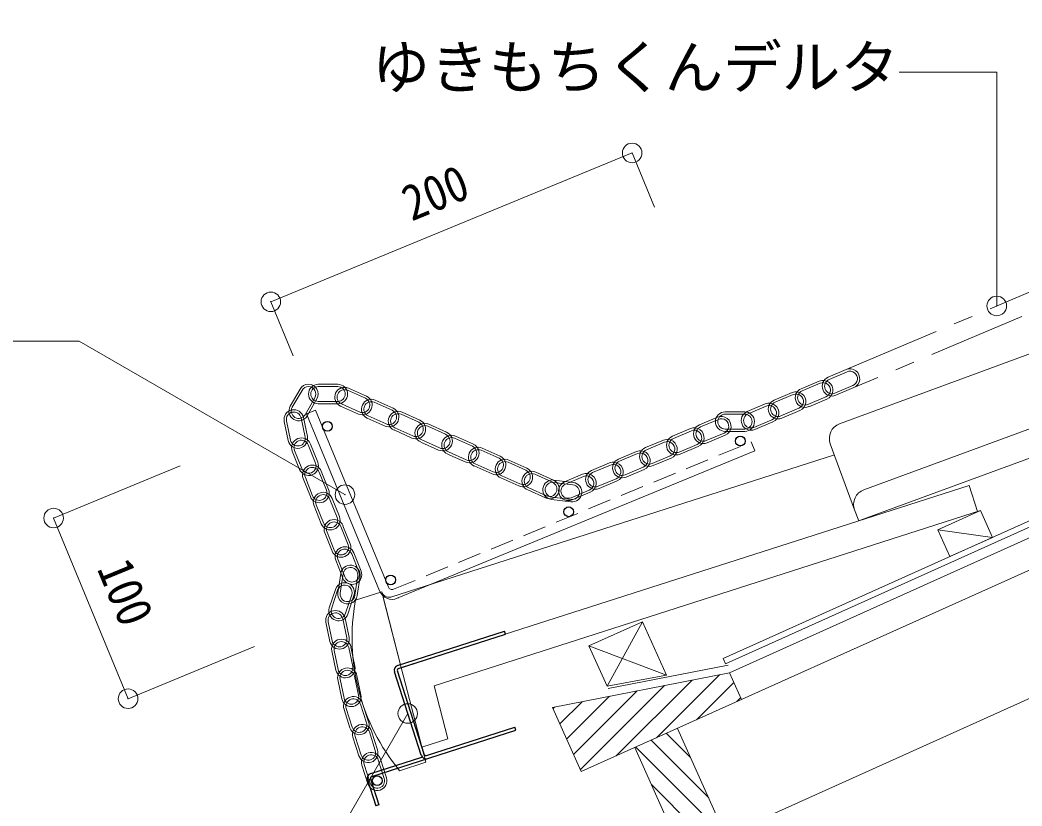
# Model space of a CAD drawing. Units: millimetres on the paper, with parts at other scales. Extents: x -210 to 210, y -148 to 150.
# Drawn here: x 48.2 to 99.5, y -13.1 to 27.1 of the extents above; entities that cross this region are included whole.
import ezdxf
from ezdxf.enums import TextEntityAlignment as Align

# ---------------------------------------------------------------- set-up
doc = ezdxf.new("R2010")
doc.units = ezdxf.units.MM
doc.header["$PDMODE"] = 32
doc.header["$PDSIZE"] = 1
doc.linetypes.add('CHAIN1', pattern=[8, 5, -1, 1, -1])
doc.linetypes.add('DASHED1', pattern=[1.8, 1.2, -0.6])
for name, color, linetype, lineweight in [('0-2', 5, 'Continuous', 9), ('0-4', 5, 'Continuous', 9), ('0-5', 6, 'Continuous', 9), ('0-7', 5, 'Continuous', 9), ('0-8', 2, 'Continuous', 25)]:
    doc.layers.add(name, color=color, linetype=linetype, lineweight=lineweight)
doc.styles.add('ＭＳ ゴシック', font='')
doc.styles.get('ＭＳ ゴシック').set_extended_font_data('MS Gothic')

msp = doc.modelspace()

# ---------------------------------------------------------------- linework, layer by layer
at = {"layer": '0-2'}
for p, q in [((84.16, -5.585), (169.178, 32.673)), ((84.283, -5.859), (169.301, 32.399)), ((84.489, -6.315), (169.507, 31.943)), ((76.897, -11.376), (170.122, 30.575)), ((84.283, -14.632), (172.584, 25.104)), ((90.118, 6.429), (111.366, 14.25)), ((91.361, 3.051), (118.46, 13.025)), ((91.003, 1.427), (118.85, 11.677)), ((89.643, 5.402), (90.887, 2.024)), ((89.851, 4.838), (67.146, -2.442)), ((96.753, 3.271), (67.684, -6.05)), ((96.753, 3.271), (97.181, 1.935)), ((97.331, 1.986), (69.37, -6.98)), ((90.887, 2.024), (91.095, 1.457)), ((95.142, 1.001), (97.946, 0.618)), ((65.347, -2.599), (66.682, -2.171)), ((67.684, -6.05), (66.682, -2.171)), ((67.684, -6.05), (66.756, -2.455)), ((77.289, -4.937), (80.025, -3.706)), ((80.025, -3.706), (78.23, -6.999)), ((80.025, -3.706), (81.252, -6.433)), ((78.219, -7.004), (77.289, -4.937)), ((77.289, -4.937), (81.252, -6.433)), ((84.16, -5.585), (84.283, -5.859)), ((67.684, -6.05), (68.937, -10.899)), ((67.684, -6.05), (68.937, -10.899)), ((67.684, -6.05), (68.937, -10.899)), ((78.274, -7.126), (84.412, -5.922)), ((78.23, -6.999), (81.252, -6.433)), ((80.743, -9.645), (83.972, -6.416)), ((69.37, -6.98), (70.072, -9.695)), ((76.851, -11.274), (81.157, -6.968)), ((78.686, -10.571), (82.565, -6.692)), ((82.8, -8.72), (84.711, -6.809)), ((76.149, -9.714), (78.343, -7.52)), ((76.5, -10.494), (79.75, -7.244)), ((84.857, -7.794), (85.062, -7.589)), ((75.42, -8.093), (76.897, -11.376)), ((75.447, -8.153), (75.528, -8.072)), ((75.798, -8.934), (76.936, -7.796)), ((81.821, -9.16), (84.283, -14.632)), ((68.736, -10.123), (70.072, -9.695)), ((81.253, -9.416), (82.495, -10.657)), ((79.633, -10.145), (83.326, -18.352)), ((79.693, -10.118), (84.346, -14.771)), ((80.473, -9.767), (83.42, -12.714)), ((67.602, -11.327), (68.937, -10.899)), ((80.487, -12.043), (85.272, -16.828))]:
    msp.add_line(p, q, dxfattribs=at)
msp.add_lwpolyline([(95.758, -0.367), (95.142, 1.001), (97.331, 1.986), (97.946, 0.618)], close=True, dxfattribs=at)
msp.add_lwpolyline([(75.42, -8.093), (84.489, -6.315), (85.104, -7.683)], dxfattribs=at)
for centre, radius, start, end in [((90.394, 5.679), 0.8, 110.2072, 200.207), ((91.637, 2.3), 0.8, 110.2068, 200.2074), ((67.069, -2.041), 0.408, 198.4799, 280.8086), ((75.824, -4.548), 10.657, 169.4629, 219.5054)]:
    msp.add_arc(centre, radius, start, end, dxfattribs=at)
at = {"layer": '0-4'}
for p, q in [((51.195, 10.662), (46.195, 10.662)), ((64.804, 2.804), (51.195, 10.662))]:
    msp.add_line(p, q, dxfattribs=at)
for points in [[(98.163, 12.463), (98.163, 24.435), (93.163, 24.435)], [(68.016, -8.401), (53.291, -33.906), (48.291, -33.906)]]:
    msp.add_lwpolyline(points, dxfattribs=at)
for p in [(98.163, 12.463), (64.804, 2.804), (68.016, -8.401)]:
    msp.add_point(p, dxfattribs=at)
at = {"layer": '0-5'}
for p, q in [((61.008, 12.676), (79.499, 20.296)), ((79.499, 20.296), (80.642, 17.523)), ((61.008, 12.676), (62.151, 9.902)), ((49.893, 1.605), (56.365, 4.272)), ((49.893, 1.605), (53.703, -7.641)), ((53.703, -7.641), (60.175, -4.973))]:
    msp.add_line(p, q, dxfattribs=at)
at = {"layer": '0-5', "color": 2}
for p in [(79.499, 20.296), (61.008, 12.676), (49.893, 1.605), (53.703, -7.641)]:
    msp.add_point(p, dxfattribs=at)
at = {"layer": '0-7', "linetype": 'CHAIN1'}
for p, q in [((90.456, 9.202), (113.789, 19.075)), ((114.178, 18.154), (90.846, 8.281))]:
    msp.add_line(p, q, dxfattribs=at)
at = {"layer": '0-7'}
for p, q in [((89.535, 8.813), (90.456, 9.202)), ((89.582, 8.702), (90.503, 9.092)), ((63.435, 8.453), (64.435, 8.453)), ((63.435, 8.333), (64.435, 8.333)), ((64.986, 8.253), (65.898, 7.844)), ((88.154, 8.228), (89.075, 8.618)), ((88.201, 8.118), (89.122, 8.507)), ((89.878, 8.002), (90.799, 8.392)), ((90.846, 8.281), (89.925, 7.892)), ((62.002, 7.336), (62.502, 8.203)), ((62.106, 7.276), (62.606, 8.143)), ((62.764, 6.896), (63.264, 7.763)), ((63.368, 7.703), (62.868, 6.836)), ((64.937, 8.144), (65.849, 7.734)), ((86.773, 7.644), (87.694, 8.033)), ((86.819, 7.533), (87.74, 7.923)), ((88.497, 7.418), (89.418, 7.807)), ((89.465, 7.697), (88.544, 7.307)), ((63.435, 7.573), (64.435, 7.573)), ((64.435, 7.453), (63.435, 7.453)), ((65.489, 6.931), (64.577, 7.341)), ((64.626, 7.45), (65.538, 7.041)), ((66.305, 7.53), (67.218, 7.12)), ((66.355, 7.639), (67.267, 7.23)), ((85.391, 7.059), (86.312, 7.449)), ((85.438, 6.949), (86.359, 7.338)), ((87.116, 6.833), (88.036, 7.223)), ((62.76, 5.751), (62.557, 6.731)), ((62.674, 6.755), (62.877, 5.776)), ((66.858, 6.317), (65.945, 6.727)), ((65.994, 6.836), (66.907, 6.427)), ((67.674, 6.915), (68.586, 6.506)), ((67.723, 7.025), (68.635, 6.616)), ((82.949, 6.379), (83.87, 6.769)), ((84.263, 7.044), (85.263, 7.044)), ((84.263, 6.924), (85.263, 6.924)), ((88.083, 7.112), (87.162, 6.723)), ((61.898, 5.573), (61.695, 6.552)), ((62.016, 5.597), (61.813, 6.576)), ((67.363, 6.222), (68.275, 5.813)), ((69.042, 6.301), (69.955, 5.892)), ((69.092, 6.411), (70.004, 6.001)), ((81.567, 5.795), (82.488, 6.184)), ((82.996, 6.269), (83.917, 6.658)), ((84.263, 6.164), (85.263, 6.164)), ((85.734, 6.249), (86.655, 6.638)), ((86.702, 6.528), (85.781, 6.138)), ((68.226, 5.703), (67.314, 6.113)), ((70.411, 5.687), (71.323, 5.278)), ((70.46, 5.797), (71.373, 5.387)), ((81.614, 5.684), (82.535, 6.074)), ((83.292, 5.569), (84.213, 5.958)), ((84.26, 5.848), (83.339, 5.458)), ((85.263, 6.044), (84.263, 6.044)), ((63.296, 4.421), (62.926, 5.35)), ((63.037, 5.395), (63.407, 4.466)), ((69.595, 5.089), (68.682, 5.498)), ((68.731, 5.608), (69.644, 5.199)), ((71.829, 5.183), (72.741, 4.773)), ((80.186, 5.21), (81.107, 5.6)), ((80.233, 5.1), (81.154, 5.489)), ((81.91, 4.984), (82.831, 5.374)), ((82.878, 5.263), (81.957, 4.874)), ((62.478, 4.096), (62.108, 5.025)), ((62.59, 4.14), (62.22, 5.069)), ((70.963, 4.475), (70.051, 4.884)), ((70.1, 4.994), (71.012, 4.584)), ((71.78, 5.073), (72.692, 4.664)), ((78.805, 4.626), (79.726, 5.015)), ((78.851, 4.515), (79.772, 4.905)), ((80.529, 4.4), (81.45, 4.789)), ((81.497, 4.679), (80.576, 4.289)), ((72.332, 3.861), (71.419, 4.27)), ((71.468, 4.38), (72.381, 3.97)), ((73.148, 4.459), (74.06, 4.05)), ((73.197, 4.569), (74.11, 4.159)), ((77.423, 4.041), (78.344, 4.431)), ((77.47, 3.931), (78.391, 4.32)), ((79.148, 3.815), (80.068, 4.205)), ((63.033, 2.702), (62.663, 3.631)), ((63.145, 2.747), (62.775, 3.676)), ((63.851, 3.028), (63.481, 3.957)), ((63.592, 4.001), (63.962, 3.072)), ((73.7, 3.247), (72.788, 3.656)), ((72.837, 3.766), (73.749, 3.356)), ((74.517, 3.845), (75.429, 3.436)), ((74.566, 3.954), (75.478, 3.545)), ((76.042, 3.457), (76.963, 3.846)), ((76.089, 3.346), (77.009, 3.736)), ((77.766, 3.231), (78.687, 3.62)), ((80.115, 4.094), (79.194, 3.705)), ((74.205, 3.152), (75.118, 2.742)), ((75.478, 3.432), (76.471, 3.309)), ((75.493, 3.551), (76.486, 3.428)), ((78.734, 3.51), (77.813, 3.12)), ((64.147, 2.608), (64.517, 1.679)), ((75.069, 2.633), (74.156, 3.042)), ((75.385, 2.678), (76.377, 2.555)), ((76.385, 2.646), (77.306, 3.036)), ((77.352, 2.925), (76.431, 2.536)), ((63.588, 1.309), (63.218, 2.238)), ((63.7, 1.353), (63.33, 2.282)), ((64.406, 1.634), (64.036, 2.563)), ((76.363, 2.436), (75.37, 2.559)), ((64.961, 0.241), (64.591, 1.17)), ((64.702, 1.214), (65.072, 0.285)), ((64.143, -0.085), (63.773, 0.844)), ((64.255, -0.04), (63.885, 0.889)), ((64.81, -1.434), (64.44, -0.505)), ((65.516, -1.153), (65.146, -0.224)), ((65.257, -0.179), (65.628, -1.108)), ((64.699, -1.478), (64.328, -0.549)), ((64.441, -2.222), (64.586, -1.233)), ((64.56, -2.24), (64.704, -1.25)), ((65.312, -2.349), (65.456, -1.36)), ((65.575, -1.377), (65.431, -2.366)), ((63.999, -2.996), (64.313, -2.047)), ((64.113, -3.034), (64.427, -2.084)), ((64.835, -3.272), (65.148, -2.323)), ((65.262, -2.36), (64.949, -3.31)), ((64.892, -4.53), (64.689, -3.551)), ((64.807, -3.526), (65.01, -4.505)), ((64.031, -4.708), (63.828, -3.729)), ((64.148, -4.684), (63.945, -3.705)), ((65.197, -5.998), (64.994, -5.019)), ((65.111, -4.995), (65.314, -5.974)), ((64.335, -6.177), (64.132, -5.198)), ((64.453, -6.153), (64.25, -5.174)), ((64.757, -7.622), (64.554, -6.642)), ((65.502, -7.467), (65.299, -6.488)), ((65.416, -6.464), (65.619, -7.443)), ((64.64, -7.646), (64.437, -6.667)), ((65.06, -9.139), (64.755, -8.187)), ((65.175, -9.102), (64.869, -8.15)), ((65.898, -8.87), (65.593, -7.918)), ((65.707, -7.881), (66.013, -8.833)), ((65.518, -10.567), (65.213, -9.615)), ((65.633, -10.531), (65.327, -9.578)), ((66.356, -10.298), (66.051, -9.346)), ((66.165, -9.31), (66.471, -10.262)), ((66.623, -10.738), (66.929, -11.69)), ((65.976, -11.996), (65.671, -11.043)), ((66.091, -11.959), (65.785, -11.007)), ((66.814, -11.727), (66.509, -10.775))]:
    msp.add_line(p, q, dxfattribs=at)
for centre, radius, start, end in [((90.651, 8.742), 0.5, 292.9344, 112.9344), ((89.73, 8.352), 0.5, 112.9344, 292.9344), ((90.651, 8.742), 0.38, 292.9344, 112.9344), ((62.935, 7.953), 0.5, 330, 150), ((62.935, 7.953), 0.38, 330, 150), ((63.435, 7.953), 0.5, 90, 270), ((63.435, 7.953), 0.38, 90, 270), ((64.781, 7.797), 0.5, 65.8332, 245.8332), ((64.435, 7.953), 0.5, 270, 90), ((64.435, 7.953), 0.38, 270, 90), ((88.349, 7.768), 0.5, 112.9344, 292.9344), ((89.27, 8.157), 0.5, 292.9344, 112.9344), ((89.27, 8.157), 0.38, 292.9344, 112.9344), ((89.73, 8.352), 0.38, 112.9344, 292.9344), ((64.781, 7.797), 0.38, 65.8332, 245.8332), ((65.694, 7.388), 0.5, 245.8332, 65.8332), ((65.694, 7.388), 0.38, 245.8332, 65.8332), ((87.888, 7.573), 0.5, 292.9344, 112.9344), ((87.888, 7.573), 0.38, 292.9344, 112.9344), ((88.349, 7.768), 0.38, 112.9344, 292.9344), ((62.435, 7.086), 0.5, 150, 330), ((62.435, 7.086), 0.38, 150, 330), ((66.15, 7.183), 0.5, 65.8332, 245.8332), ((66.15, 7.183), 0.38, 65.8332, 245.8332), ((67.062, 6.773), 0.5, 245.8332, 65.8332), ((86.507, 6.988), 0.5, 292.9344, 112.9344), ((86.507, 6.988), 0.38, 292.9344, 112.9344), ((86.967, 7.183), 0.5, 112.9344, 292.9344), ((86.967, 7.183), 0.38, 112.9344, 292.9344), ((62.185, 6.653), 0.5, 11.7181, 191.7181), ((62.185, 6.653), 0.38, 11.7181, 191.7181), ((67.062, 6.773), 0.38, 245.8332, 65.8332), ((67.518, 6.569), 0.5, 65.8332, 245.8332), ((67.518, 6.569), 0.38, 65.8332, 245.8332), ((84.263, 6.544), 0.5, 90, 270), ((84.065, 6.308), 0.5, 292.9344, 112.9344), ((84.263, 6.544), 0.38, 90, 270), ((84.065, 6.308), 0.38, 292.9344, 112.9344), ((85.586, 6.599), 0.5, 112.9344, 292.9344), ((85.586, 6.599), 0.38, 112.9344, 292.9344), ((85.263, 6.544), 0.5, 270, 90), ((85.263, 6.544), 0.38, 270, 90), ((68.431, 6.159), 0.5, 245.8332, 65.8332), ((68.431, 6.159), 0.38, 245.8332, 65.8332), ((68.887, 5.955), 0.5, 65.8332, 245.8332), ((68.887, 5.955), 0.38, 65.8332, 245.8332), ((82.683, 5.724), 0.5, 292.9344, 112.9344), ((83.144, 5.919), 0.5, 112.9344, 292.9344), ((83.144, 5.919), 0.38, 112.9344, 292.9344), ((62.388, 5.674), 0.5, 191.7181, 11.7181), ((62.388, 5.674), 0.38, 191.7181, 11.7181), ((62.573, 5.21), 0.5, 21.7181, 201.7181), ((69.799, 5.545), 0.5, 245.8332, 65.8332), ((69.799, 5.545), 0.38, 245.8332, 65.8332), ((70.255, 5.341), 0.5, 65.8332, 245.8332), ((70.255, 5.341), 0.38, 65.8332, 245.8332), ((81.762, 5.334), 0.5, 112.9344, 292.9344), ((81.762, 5.334), 0.38, 112.9344, 292.9344), ((82.683, 5.724), 0.38, 292.9344, 112.9344), ((62.573, 5.21), 0.38, 21.7181, 201.7181), ((71.168, 4.931), 0.5, 245.8332, 65.8332), ((71.168, 4.931), 0.38, 245.8332, 65.8332), ((71.624, 4.726), 0.5, 65.8332, 245.8332), ((80.381, 4.75), 0.5, 112.9344, 292.9344), ((81.302, 5.139), 0.5, 292.9344, 112.9344), ((81.302, 5.139), 0.38, 292.9344, 112.9344), ((71.624, 4.726), 0.38, 65.8332, 245.8332), ((72.536, 4.317), 0.5, 245.8332, 65.8332), ((72.536, 4.317), 0.38, 245.8332, 65.8332), ((78.999, 4.165), 0.5, 112.9344, 292.9344), ((79.92, 4.555), 0.5, 292.9344, 112.9344), ((79.92, 4.555), 0.38, 292.9344, 112.9344), ((80.381, 4.75), 0.38, 112.9344, 292.9344), ((62.943, 4.281), 0.5, 201.7181, 21.7181), ((62.943, 4.281), 0.38, 201.7181, 21.7181), ((63.128, 3.816), 0.5, 21.7181, 201.7181), ((63.128, 3.816), 0.38, 21.7181, 201.7181), ((72.993, 4.112), 0.5, 65.8332, 245.8332), ((72.993, 4.112), 0.38, 65.8332, 245.8332), ((73.905, 3.703), 0.5, 245.8332, 65.8332), ((78.539, 3.97), 0.5, 292.9344, 112.9344), ((78.539, 3.97), 0.38, 292.9344, 112.9344), ((78.999, 4.165), 0.38, 112.9344, 292.9344), ((73.905, 3.703), 0.38, 245.8332, 65.8332), ((74.361, 3.498), 0.5, 65.8332, 245.8332), ((74.361, 3.498), 0.38, 65.8332, 245.8332), ((77.158, 3.386), 0.5, 292.9344, 112.9344), ((77.158, 3.386), 0.38, 292.9344, 112.9344), ((77.618, 3.581), 0.5, 112.9344, 292.9344), ((77.618, 3.581), 0.38, 112.9344, 292.9344), ((75.432, 3.055), 0.5, 82.9344, 262.9344), ((75.432, 3.055), 0.38, 82.9344, 262.9344), ((75.273, 3.089), 0.5, 245.8332, 65.8332), ((75.273, 3.089), 0.38, 245.8332, 65.8332), ((76.237, 2.996), 0.5, 112.9344, 292.9344), ((76.237, 2.996), 0.38, 112.9344, 292.9344), ((76.424, 2.932), 0.5, 262.9344, 82.9344), ((76.424, 2.932), 0.38, 262.9344, 82.9344), ((63.498, 2.887), 0.5, 201.7181, 21.7181), ((63.498, 2.887), 0.38, 201.7181, 21.7181), ((63.683, 2.423), 0.5, 21.7181, 201.7181), ((63.683, 2.423), 0.38, 21.7181, 201.7181), ((64.053, 1.494), 0.5, 201.7181, 21.7181), ((64.053, 1.494), 0.38, 201.7181, 21.7181), ((64.238, 1.029), 0.5, 21.7181, 201.7181), ((64.238, 1.029), 0.38, 21.7181, 201.7181), ((64.608, 0.1), 0.5, 201.7181, 21.7181), ((64.608, 0.1), 0.38, 201.7181, 21.7181), ((64.793, -0.364), 0.5, 21.7181, 201.7181), ((64.793, -0.364), 0.38, 21.7181, 201.7181), ((65.08, -1.305), 0.5, 351.7181, 171.7181), ((65.08, -1.305), 0.38, 351.7181, 171.7181), ((65.163, -1.293), 0.5, 201.7181, 21.7181), ((65.163, -1.293), 0.38, 201.7181, 21.7181), ((64.788, -2.203), 0.5, 341.7181, 161.7181), ((64.788, -2.203), 0.38, 341.7181, 161.7181), ((64.936, -2.294), 0.5, 171.7181, 351.7181), ((64.936, -2.294), 0.38, 171.7181, 351.7181), ((64.474, -3.153), 0.5, 161.7181, 341.7181), ((64.474, -3.153), 0.38, 161.7181, 341.7181), ((64.317, -3.628), 0.5, 11.7181, 191.7181), ((64.317, -3.628), 0.38, 11.7181, 191.7181), ((64.52, -4.607), 0.5, 191.7181, 11.7181), ((64.622, -5.096), 0.5, 11.7181, 191.7181), ((64.52, -4.607), 0.38, 191.7181, 11.7181), ((64.622, -5.096), 0.38, 11.7181, 191.7181), ((64.825, -6.076), 0.5, 191.7181, 11.7181), ((64.926, -6.565), 0.5, 11.7181, 191.7181), ((64.825, -6.076), 0.38, 191.7181, 11.7181), ((64.926, -6.565), 0.38, 11.7181, 191.7181), ((65.13, -7.544), 0.5, 191.7181, 11.7181), ((65.231, -8.034), 0.5, 17.779, 197.779), ((65.13, -7.544), 0.38, 191.7181, 11.7181), ((65.231, -8.034), 0.38, 17.779, 197.779), ((65.536, -8.986), 0.5, 197.779, 17.779), ((65.536, -8.986), 0.38, 197.779, 17.779), ((65.689, -9.462), 0.5, 17.779, 197.779), ((65.689, -9.462), 0.38, 17.779, 197.779), ((65.994, -10.415), 0.5, 197.779, 17.779), ((65.994, -10.415), 0.38, 197.779, 17.779), ((66.147, -10.891), 0.5, 17.779, 197.779), ((66.147, -10.891), 0.38, 17.779, 197.779), ((66.452, -11.843), 0.5, 197.779, 17.779), ((66.452, -11.843), 0.38, 197.779, 17.779)]:
    msp.add_arc(centre, radius, start, end, dxfattribs=at)
at = {"layer": '0-8', "color": 5, "lineweight": 9}
for p, q in [((62.832, 6.938), (63.294, 7.128)), ((66.566, -2.123), (62.832, 6.938)), ((67.029, -1.932), (63.294, 7.128)), ((85.596, 5.504), (85.786, 5.041)), ((67.48, -2.503), (85.786, 5.041))]:
    msp.add_line(p, q, dxfattribs=at)
at = {"layer": '0-8', "color": 5, "linetype": 'DASHED1', "lineweight": 9}
msp.add_line((67.29, -2.041), (85.596, 5.504), dxfattribs=at)
at = {"layer": '0-8'}
for p, q in [((67.5, -5.941), (72.966, -4.188)), ((67.549, -6.093), (73.015, -4.341)), ((73.015, -4.341), (72.966, -4.188)), ((68.7, -10.534), (67.332, -6.268)), ((68.853, -10.485), (67.485, -6.219)), ((68.978, -10.55), (73.492, -9.103)), ((73.541, -9.255), (73.492, -9.103)), ((66.17, -11.618), (73.541, -9.255)), ((66.122, -11.466), (68.731, -10.629)), ((65.953, -11.793), (66.381, -13.126)), ((66.106, -11.744), (66.533, -13.077)), ((66.533, -13.077), (66.381, -13.126))]:
    msp.add_line(p, q, dxfattribs=at)
for centre in [(63.906, 6.299), (85.038, 5.544), (76.255, 1.924), (67.145, -1.56), (66.452, -11.843)]:
    msp.add_circle(centre, 0.25, dxfattribs=at)
at = {"layer": '0-8', "color": 5, "lineweight": 9}
for centre, radius, start in [((67.213, -1.856), 0.2, 202.3983), ((67.213, -1.856), 0.7, 202.3983), ((67.241, -1.791), 0.75, 290.4222)]:
    msp.add_arc(centre, radius, start, 292.3983, dxfattribs=at)
at = {"layer": '0-8'}
for centre, radius, start, end in [((67.58, -6.189), 0.26, 107.779, 197.779), ((67.58, -6.189), 0.1, 107.779, 197.779), ((68.948, -10.455), 0.26, 197.779, 287.779), ((68.948, -10.455), 0.1, 197.779, 287.779), ((66.201, -11.714), 0.26, 107.779, 197.779), ((66.201, -11.714), 0.1, 107.779, 197.779)]:
    msp.add_arc(centre, radius, start, end, dxfattribs=at)

# ---------------------------------------------------------------- texts
at = {"layer": '0-4', "color": 7, "style": 'ＭＳ ゴシック'}
msp.add_text('ゆきもちくんデルタ', height=2.199, dxfattribs=at).set_placement((66.163, 22.935), align=Align.BOTTOM_LEFT)
at = {"layer": '0-5', "color": 7, "style": 'ＭＳ ゴシック', "width": 0.9}
for s, rotation, p in [('200', 22.398, (68.422, 16.272)), ('100', 292.398, (51.584, -1.186))]:
    msp.add_text(s, height=1.833, rotation=rotation, dxfattribs=at).set_placement(p, align=Align.BOTTOM_LEFT)

doc.saveas('drawing.dxf')
